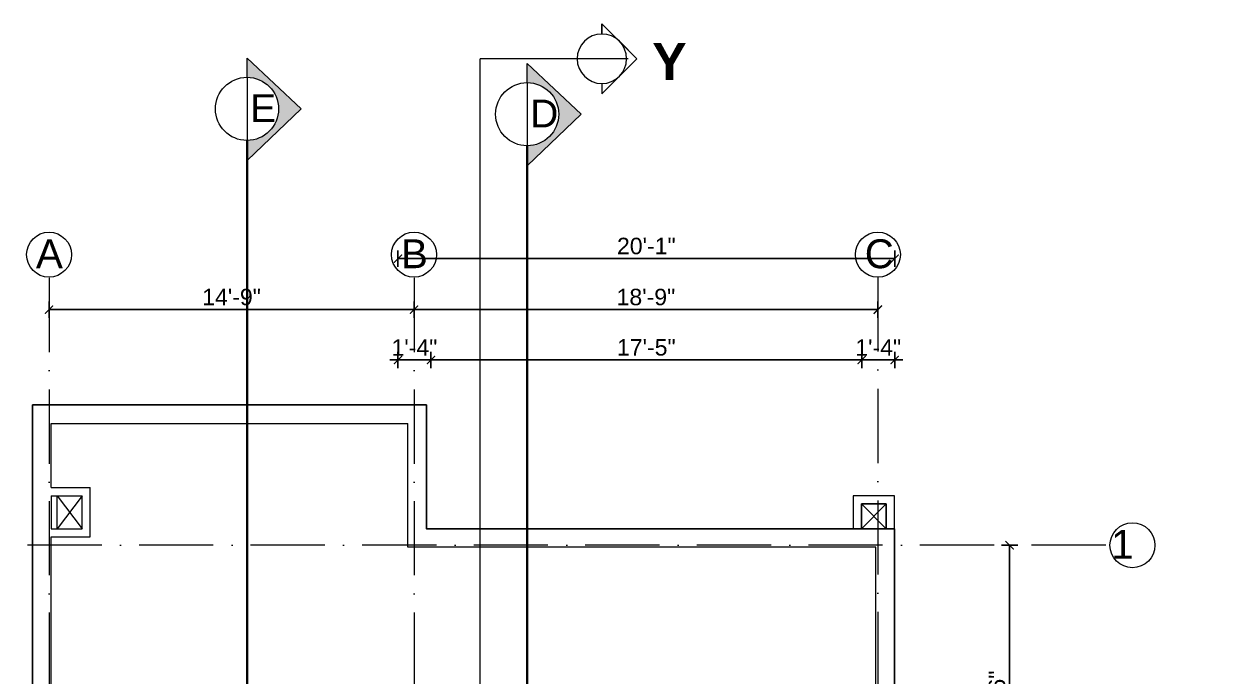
# Model space of a CAD drawing. Header units: inches. Extents: x 10755 to 33653, y -10992 to 10708.
# Drawn here: x 17979 to 18555, y 7154 to 7471 of the extents above; entities that cross this region are included whole.
import ezdxf

# ---------------------------------------------------------------- set-up
doc = ezdxf.new("R2010")
doc.units = ezdxf.units.IN
doc.header["$MEASUREMENT"] = 0
doc.linetypes.add('ACAD_ISO10W100', pattern=[18, 12, -3, 0, -3])
doc.linetypes.add('HIDDEN', pattern=[0.375, 0.25, -0.125])
for name, color, linetype, lineweight in [('A-ANNO-SYMB', 6, 'Continuous', 9), ('beam in plan', 241, 'HIDDEN', 20), ('centerline', 9, 'ACAD_ISO10W100', 5), ('dim', 6, 'Continuous', 13), ('dimension center - 8', 134, 'Continuous', 13), ('dimension element- 8', 5, 'Continuous', 13), ('elevation1', 230, 'Continuous', 13), ('hatch 2', 8, 'Continuous', 13), ('railing', 33, 'Continuous', 15), ('Section line-1-8', 172, 'Continuous', 35), ('SECTION LINE1', 6, 'Continuous', 18), ('Section text-1-8', 6, 'Continuous', 18), ('title text 1', 113, 'Continuous', 25), ('wall', 1, 'Continuous', 35)]:
    doc.layers.add(name, color=color, linetype=linetype, lineweight=lineweight)
doc.layers.add('T-TEXT', color=230, linetype='Continuous')
doc.styles.add('arial', font='arial.ttf')
doc.styles.add('Prajwal', font='stylu.ttf', dxfattribs={"height": 9})
doc.styles.get("Standard").update_dxf_attribs({"font": 'arial.ttf'})
doc.styles.add('suren', font='times.ttf', dxfattribs={"height": 4})
doc.dimstyles.new('S8', dxfattribs={"dimscale": 8, "dimtxt": 1, "dimasz": 0.5, "dimexe": 0.5, "dimexo": 0.5, "dimgap": 0.25, "dimtad": 1, "dimzin": 3, "dimdsep": 46, "dimlunit": 4, "dimtxsty": 'Standard', "dimblk": 'ARCHTICK', "dimcen": 0, "dimclrd": 256, "dimclre": 256, "dimclrt": 6, "dimadec": 0, "dimazin": 0, "dimtfac": 0.5, "dimtix": 1, "dimtmove": 1, "dimatfit": 3, "dimfxl": 0.5, "dimfxlon": 1, "dimfrac": 1, "dimtolj": 1, "dimtzin": 0, "dimarcsym": 1})

# ---------------------------------------------------------------- blocks, each defined once
blk = doc.blocks.new('Section - Section Head - Filled_1-22785-GROUND FLOOR PLAN')
at = {"layer": 'A-ANNO-SYMB'}
for p, q in [((-0.25, 0.354), (-0.604, 0)), ((-0.25, 0.354), (-0.427, 0.177)), ((-0.25, 0.354), (0.104, 0)), ((-0.604, 0), (-0.5, 0)), ((0, 0), (0.104, 0)), ((-0.5, 0), (-0.604, 0)), ((0, 0), (0.104, 0))]:
    blk.add_line(p, q, dxfattribs=at)
for start, end in [(360, 180), (180, 360)]:
    blk.add_arc((-0.25, 0), 0.25, start, end, dxfattribs=at)
blk = doc.blocks.new('WEQQWQW')
at = {"layer": 'SECTION LINE1', "linetype": 'Continuous', "ltscale": 30}
for p, q in [((177439.74, -3517.55), (177367.99, -3517.55)), ((177367.99, -4560.95), (177367.99, -3517.55)), ((177438.97, -3517.55), (177414.97, -3517.55))]:
    blk.add_line(p, q, dxfattribs=at)
at = {"layer": 'SECTION LINE1', "linetype": 'Continuous', "ltscale": 30, "xscale": 48, "yscale": 48, "zscale": -47.99999999999997, "rotation": 270}
blk.add_blockref('Section - Section Head - Filled_1-22785-GROUND FLOOR PLAN', (177426.97, -3529.55), dxfattribs=at)
at = {"layer": 'title text 1', "insert": (177468.13, -3509.85), "char_height": 18, "width": 3.410605131648481e-13, "attachment_point": 3, "style": 'Prajwal'}
blk.add_mtext('\\pi-24.83;{\\fArial|b1|i0|c0|p34;Y}', dxfattribs=at)
blk = doc.blocks.new('EWEWRTT')
at = {"layer": 'centerline', "ltscale": 3}
for p, q in [((176317.85, -3623.75), (176317.85, -4988.85)), ((176494.85, -3623.75), (176494.85, -4988.85)), ((176719.8, -3623.43), (176719.8, -4988.85)), ((176830.31, -3753.4), (176184.96, -3753.4))]:
    blk.add_line(p, q, dxfattribs=at)
at = {"layer": 'centerline', "linetype": 'Continuous'}
for centre in [(176317.85, -3612.52), (176494.85, -3612.52), (176719.8, -3612.52), (176843.28, -3753.4)]:
    blk.add_circle(centre, 10.91, dxfattribs=at)
at = {"layer": 'T-TEXT', "ltscale": 100, "char_height": 14, "width": 12.944, "style": 'suren'}
for s, insert, attachment_point in [('{\\fArial|b0|i0|c0|p34;A}', (176311.49, -3605.08), 1), ('{\\fArial|b0|i0|c0|p34;B}', (176488.49, -3605.08), 1), ('{\\fArial|b0|i0|c0|p34;C}', (176713.44, -3605.08), 1), ('{\\fArial|b0|i0|c0|p34;1}', (176843.84, -3745.96), 3)]:
    blk.add_mtext(s, dxfattribs=dict(at, insert=insert, attachment_point=attachment_point))
blk = doc.blocks.new('_ArchTick')
at = {"color": 0, "const_width": 0.15}
blk.add_lwpolyline([(-0.5, -0.5), (0.5, 0.5)], dxfattribs=at)
blk = doc.blocks.new('*D1375')
at = {"layer": 'Defpoints', "color": 0, "transparency": 16777216}
for p in [(18401.66, 7307.63), (18385.66, 7075.82), (18401.66, 7075.82)]:
    blk.add_point(p, dxfattribs=at)
at = {"layer": 'dimension element- 8', "lineweight": -2, "transparency": 16777216}
for p, q in [((18385.66, 7303.63), (18385.66, 7311.63)), ((18401.66, 7303.63), (18401.66, 7311.63)), ((18385.66, 7307.63), (18381.66, 7307.63)), ((18385.66, 7307.63), (18401.66, 7307.63)), ((18401.66, 7307.63), (18405.66, 7307.63))]:
    blk.add_line(p, q, dxfattribs=at)
at = {"layer": 'dimension element- 8', "lineweight": -2, "transparency": 16777216, "xscale": 4, "yscale": 4, "zscale": 4}
blk.add_blockref('_ArchTick', (18385.66, 7307.63), dxfattribs=at)
at = {"layer": 'dimension element- 8', "lineweight": -2, "transparency": 16777216, "xscale": 4, "yscale": 4, "zscale": 4, "rotation": 180}
blk.add_blockref('_ArchTick', (18401.66, 7307.63), dxfattribs=at)
at = {"layer": 'dimension element- 8', "color": 6, "transparency": 16777216, "insert": (18393.66, 7313.65), "char_height": 8, "attachment_point": 5}
blk.add_mtext('\\A1;1\'-4"', dxfattribs=at)
blk = doc.blocks.new('*D1416')
at = {"layer": 'Defpoints', "color": 0, "transparency": 16777216}
for p in [(18401.66, 7356.76), (18160.72, 7075.82), (18401.66, 7075.82)]:
    blk.add_point(p, dxfattribs=at)
at = {"layer": 'dimension center - 8', "lineweight": -2, "transparency": 16777216}
for p, q in [((18160.72, 7352.76), (18160.72, 7360.76)), ((18401.66, 7352.76), (18401.66, 7360.76)), ((18160.72, 7356.76), (18401.66, 7356.76))]:
    blk.add_line(p, q, dxfattribs=at)
at = {"layer": 'dimension center - 8', "lineweight": -2, "transparency": 16777216, "xscale": 4, "yscale": 4, "zscale": 4, "rotation": 180}
blk.add_blockref('_ArchTick', (18160.72, 7356.76), dxfattribs=at)
at = {"layer": 'dimension center - 8', "lineweight": -2, "transparency": 16777216, "xscale": 4, "yscale": 4, "zscale": 4}
blk.add_blockref('_ArchTick', (18401.66, 7356.76), dxfattribs=at)
at = {"layer": 'dimension center - 8', "color": 6, "transparency": 16777216, "insert": (18281.19, 7362.85), "char_height": 8, "attachment_point": 5}
blk.add_mtext('\\A1;20\'-1"', dxfattribs=at)
blk = doc.blocks.new('*D1373')
at = {"layer": 'Defpoints', "color": 0, "transparency": 16777216}
for p in [(18176.72, 7307.63), (18160.72, 7075.82), (18176.72, 7075.82)]:
    blk.add_point(p, dxfattribs=at)
at = {"layer": 'dimension element- 8', "lineweight": -2, "transparency": 16777216}
for p, q in [((18160.72, 7303.63), (18160.72, 7311.63)), ((18176.72, 7303.63), (18176.72, 7311.63)), ((18160.72, 7307.63), (18156.72, 7307.63)), ((18160.72, 7307.63), (18176.72, 7307.63)), ((18176.72, 7307.63), (18180.72, 7307.63))]:
    blk.add_line(p, q, dxfattribs=at)
at = {"layer": 'dimension element- 8', "lineweight": -2, "transparency": 16777216, "xscale": 4, "yscale": 4, "zscale": 4}
blk.add_blockref('_ArchTick', (18160.72, 7307.63), dxfattribs=at)
at = {"layer": 'dimension element- 8', "lineweight": -2, "transparency": 16777216, "xscale": 4, "yscale": 4, "zscale": 4, "rotation": 180}
blk.add_blockref('_ArchTick', (18176.72, 7307.63), dxfattribs=at)
at = {"layer": 'dimension element- 8', "color": 6, "transparency": 16777216, "insert": (18168.72, 7313.65), "char_height": 8, "attachment_point": 5}
blk.add_mtext('\\A1;1\'-4"', dxfattribs=at)
blk = doc.blocks.new('*D1374')
at = {"layer": 'Defpoints', "color": 0, "transparency": 16777216}
for p in [(18385.66, 7307.63), (18176.72, 7075.82), (18385.66, 7075.82)]:
    blk.add_point(p, dxfattribs=at)
at = {"layer": 'dimension element- 8', "lineweight": -2, "transparency": 16777216}
for p, q in [((18176.72, 7303.63), (18176.72, 7311.63)), ((18385.66, 7303.63), (18385.66, 7311.63)), ((18176.72, 7307.63), (18385.66, 7307.63))]:
    blk.add_line(p, q, dxfattribs=at)
at = {"layer": 'dimension element- 8', "lineweight": -2, "transparency": 16777216, "xscale": 4, "yscale": 4, "zscale": 4, "rotation": 180}
blk.add_blockref('_ArchTick', (18176.72, 7307.63), dxfattribs=at)
at = {"layer": 'dimension element- 8', "lineweight": -2, "transparency": 16777216, "xscale": 4, "yscale": 4, "zscale": 4}
blk.add_blockref('_ArchTick', (18385.66, 7307.63), dxfattribs=at)
at = {"layer": 'dimension element- 8', "color": 6, "transparency": 16777216, "insert": (18281.19, 7313.72), "char_height": 8, "attachment_point": 5}
blk.add_mtext('\\A1;17\'-5"', dxfattribs=at)
blk = doc.blocks.new('*D1376')
at = {"layer": 'Defpoints', "color": 0, "transparency": 16777216}
for p in [(18168.53, 7332.03), (17991.53, 7293.57), (18168.53, 7293.57)]:
    blk.add_point(p, dxfattribs=at)
at = {"layer": 'dimension center - 8', "lineweight": -2, "transparency": 16777216}
for p, q in [((17991.53, 7328.03), (17991.53, 7336.03)), ((17991.53, 7332.03), (18168.53, 7332.03)), ((18168.53, 7328.03), (18168.53, 7336.03))]:
    blk.add_line(p, q, dxfattribs=at)
at = {"layer": 'dimension center - 8', "lineweight": -2, "transparency": 16777216, "xscale": 4, "yscale": 4, "zscale": 4, "rotation": 180}
blk.add_blockref('_ArchTick', (17991.53, 7332.03), dxfattribs=at)
at = {"layer": 'dimension center - 8', "lineweight": -2, "transparency": 16777216, "xscale": 4, "yscale": 4, "zscale": 4}
blk.add_blockref('_ArchTick', (18168.53, 7332.03), dxfattribs=at)
at = {"layer": 'dimension center - 8', "color": 6, "transparency": 16777216, "insert": (18080.03, 7338.11), "char_height": 8, "attachment_point": 5}
blk.add_mtext('\\A1;14\'-9"', dxfattribs=at)
blk = doc.blocks.new('*D1377')
at = {"layer": 'Defpoints', "color": 0, "transparency": 16777216}
for p in [(18393.48, 7332.03), (18168.53, 7293.57), (18393.48, 7278.3)]:
    blk.add_point(p, dxfattribs=at)
at = {"layer": 'dimension center - 8', "lineweight": -2, "transparency": 16777216}
for p, q in [((18168.53, 7328.03), (18168.53, 7336.03)), ((18168.53, 7332.03), (18393.48, 7332.03)), ((18393.48, 7328.03), (18393.48, 7336.03))]:
    blk.add_line(p, q, dxfattribs=at)
at = {"layer": 'dimension center - 8', "lineweight": -2, "transparency": 16777216, "xscale": 4, "yscale": 4, "zscale": 4, "rotation": 180}
blk.add_blockref('_ArchTick', (18168.53, 7332.03), dxfattribs=at)
at = {"layer": 'dimension center - 8', "lineweight": -2, "transparency": 16777216, "xscale": 4, "yscale": 4, "zscale": 4}
blk.add_blockref('_ArchTick', (18393.48, 7332.03), dxfattribs=at)
at = {"layer": 'dimension center - 8', "color": 6, "transparency": 16777216, "insert": (18281, 7338.11), "char_height": 8, "attachment_point": 5}
blk.add_mtext('\\A1;18\'-9"', dxfattribs=at)
blk = doc.blocks.new('*D1378')
at = {"layer": 'Defpoints', "color": 0, "transparency": 16777216}
for p in [(18418.19, 7217.82), (18418.19, 7067.82), (18457.37, 7067.82)]:
    blk.add_point(p, dxfattribs=at)
at = {"layer": 'dimension center - 8', "lineweight": -2, "transparency": 16777216}
for p, q in [((18453.37, 7217.82), (18461.37, 7217.82)), ((18457.37, 7217.82), (18457.37, 7067.82)), ((18453.37, 7067.82), (18461.37, 7067.82))]:
    blk.add_line(p, q, dxfattribs=at)
at = {"layer": 'dimension center - 8', "lineweight": -2, "transparency": 16777216, "xscale": 4, "yscale": 4, "zscale": 4}
for p, rotation in [((18457.37, 7217.82), 90), ((18457.37, 7067.82), 270)]:
    blk.add_blockref('_ArchTick', p, dxfattribs=dict(at, rotation=rotation))
at = {"layer": 'dimension center - 8', "color": 6, "transparency": 16777216, "insert": (18451.28, 7142.82), "char_height": 8, "attachment_point": 5, "rotation": 90}
blk.add_mtext('\\A1;12\'-6"', dxfattribs=at)
blk = doc.blocks.new('s22')
at = {"layer": 'Section text-1-8'}
for points in [[(13923.33, 7404.41), (13923.33, 7414.05, 0.414214), (13938.64, 7429.36, 0.414214), (13923.33, 7444.67), (13923.33, 7453.97), (13949.54, 7429.45)], [(14059.21, 7401.83), (14059.21, 7411.47, 0.414214), (14074.52, 7426.78, 0.414214), (14059.21, 7442.1), (14059.21, 7451.39), (14085.42, 7426.87)]]:
    blk.add_hatch(color=256, dxfattribs=at).paths.add_polyline_path(points)
at = {"layer": 'Section line-1-8', "linetype": 'Continuous'}
for p, q in [((13923.33, 7414.05), (13923.33, 7094.26)), ((14059.21, 7411.47), (14059.21, 7094.95))]:
    blk.add_line(p, q, dxfattribs=at)
at = {"layer": 'Section text-1-8'}
for p, q in [((13923.33, 7444.33), (13923.33, 7413.71)), ((14059.21, 7441.75), (14059.21, 7411.13))]:
    blk.add_line(p, q, dxfattribs=at)
for points in [[(13923.33, 7444.67), (13923.33, 7453.97), (13949.54, 7429.45), (13923.33, 7404.41), (13923.33, 7414.05)], [(14059.21, 7442.1), (14059.21, 7451.39), (14085.42, 7426.87), (14059.21, 7401.83), (14059.21, 7411.47)]]:
    blk.add_lwpolyline(points, dxfattribs=at)
for centre in [(13923.33, 7429.36), (14059.21, 7426.78)]:
    blk.add_circle(centre, 15.31, dxfattribs=at)
at = {"layer": 'Section text-1-8', "char_height": 13.5, "attachment_point": 1, "style": 'arial'}
for s, insert in [('E', (13924.82, 7436.45)), ('D', (14060.7, 7433.87))]:
    blk.add_mtext(s, dxfattribs=dict(at, insert=insert))
blk = doc.blocks.new('*D3627')
at = {"layer": 'Defpoints', "color": 0, "transparency": 16777216}
for p in [(31969.25, 7241.82), (11281.95, 6632.82), (31991.14, 6632.82)]:
    blk.add_point(p, dxfattribs=at)
at = {"layer": 'dim', "lineweight": -2, "transparency": 16777216}
for p, q in [((31987.14, 7241.82), (31995.14, 7241.82)), ((31991.14, 7241.82), (31991.14, 6632.82)), ((31987.14, 6632.82), (31995.14, 6632.82))]:
    blk.add_line(p, q, dxfattribs=at)
at = {"layer": 'dim', "lineweight": -2, "transparency": 16777216, "xscale": 4, "yscale": 4, "zscale": 4}
for p, rotation in [((31991.14, 7241.82), 90), ((31991.14, 6632.82), 270)]:
    blk.add_blockref('_ArchTick', p, dxfattribs=dict(at, rotation=rotation))
at = {"layer": 'dim', "color": 6, "transparency": 16777216, "insert": (31985.05, 6937.32), "char_height": 8, "attachment_point": 5, "rotation": 90}
blk.add_mtext('\\A1;50\'-9"', dxfattribs=at)

msp = doc.modelspace()

# ---------------------------------------------------------------- linework, layer by layer
at = {"layer": 'beam in plan', "linetype": 'Continuous', "ltscale": 30}
msp.add_line((17995.529, 7225.819), (17995.529, 7241.819), dxfattribs=at)
at = {"layer": 'Defpoints'}
msp.add_lwpolyline([(17983.529, 7285.819), (18174.529, 7285.819), (18174.529, 7225.819), (18401.106, 7225.819), (18401.478, 7225.819), (18401.477, 6152.319), (17983.529, 6152.319), (17983.529, 7285.819)], dxfattribs=at)
at = {"layer": 'hatch 2', "linetype": 'Continuous', "ltscale": 30}
for p, q in [((17995.529, 7241.819), (18007.529, 7225.819)), ((18007.529, 7241.819), (17995.529, 7225.819))]:
    msp.add_line(p, q, dxfattribs=at)
at = {"layer": 'railing', "linetype": 'Continuous', "ltscale": 30}
for p, q in [((17983.529, 7285.819), (18174.528, 7285.819)), ((17983.529, 7245.819), (17983.529, 7285.819)), ((18174.528, 7225.819), (18174.528, 7285.819)), ((17992.529, 7245.819), (17992.529, 7276.819)), ((17992.529, 7276.819), (18165.528, 7276.819)), ((18165.528, 7216.819), (18165.528, 7276.819)), ((17983.529, 7225.819), (17983.529, 7245.819)), ((17992.529, 7245.819), (18011.529, 7245.819)), ((18011.529, 7221.819), (18011.529, 7245.819)), ((17992.529, 7241.819), (18007.529, 7241.819)), ((17992.529, 7241.819), (17992.529, 7225.819)), ((18007.529, 7225.819), (18007.529, 7241.819)), ((18401.574, 7241.819), (18381.574, 7241.819)), ((18381.574, 7241.819), (18381.574, 7225.819)), ((18401.574, 7225.819), (18401.574, 7241.819)), ((18397.574, 7237.819), (18385.574, 7237.819)), ((18385.574, 7237.819), (18385.574, 7225.819)), ((18385.574, 7237.819), (18397.574, 7225.819)), ((18385.574, 7225.819), (18397.574, 7237.819)), ((18397.574, 7225.819), (18397.574, 7237.819)), ((17983.716, 6240.848), (17983.529, 7225.819)), ((17992.529, 7225.819), (18007.529, 7225.819)), ((18381.574, 7225.819), (18174.528, 7225.819)), ((18397.574, 7225.819), (18385.574, 7225.819)), ((18401.576, 7075.819), (18401.576, 7225.819)), ((17992.68, 6434.819), (17992.53, 7221.819)), ((17992.53, 7221.819), (18011.529, 7221.819)), ((18392.576, 7216.819), (18165.528, 7216.819)), ((18392.576, 7075.819), (18392.576, 7216.819))]:
    msp.add_line(p, q, dxfattribs=at)
msp.add_lwpolyline([(18385.574, 7237.819), (18397.574, 7237.819), (18397.574, 7225.819), (18385.574, 7225.819)], close=True, dxfattribs=at)
at = {"layer": 'wall', "linetype": 'Continuous', "ltscale": 30}
msp.add_line((18011.529, 7225.819), (18011.529, 7225.819), dxfattribs=at)

# ---------------------------------------------------------------- block references
at = {"layer": 'dimension center - 8'}
msp.add_blockref('s22', (4164.195, 0), dxfattribs=at)
at = {"layer": 'elevation1'}
msp.add_blockref('WEQQWQW', (-159167.344, 10971.215), dxfattribs=at)
at = {"layer": 'wall', "linetype": 'Continuous', "ltscale": 30}
msp.add_blockref('EWEWRTT', (-158326.318, 10971.214), dxfattribs=at)

# ---------------------------------------------------------------- dimensions: what is measured, and where the dimension line sits
at = {"layer": 'dim'}
dim = msp.add_linear_dim(base=(31991.136, 6632.82), p1=(31969.254, 7241.819), p2=(11281.953, 6632.82), angle=90, dimstyle='S8', dxfattribs=at)
dim.commit()
dim.dimension.update_dxf_attribs({"geometry": '*D3627', "text_midpoint": (31985.051, 6937.319)})
at = {"layer": 'dimension center - 8'}
for base, p1, p2, picture, middle in [((18401.663, 7356.764), (18160.716, 7075.819), (18401.663, 7075.819), '*D1416', (18281.189, 7362.848)), ((18168.531, 7332.025), (17991.531, 7293.573), (18168.531, 7293.573), '*D1376', (18080.031, 7338.11)), ((18393.478, 7332.025), (18168.531, 7293.573), (18393.478, 7278.297), '*D1377', (18281.004, 7338.11))]:
    dim = msp.add_linear_dim(base=base, p1=p1, p2=p2, dimstyle='S8', dxfattribs=at)
    dim.commit()
    dim.dimension.update_dxf_attribs({"geometry": picture, "text_midpoint": middle})
dim = msp.add_linear_dim(base=(18457.368, 7067.817), p1=(18418.187, 7217.817), p2=(18418.187, 7067.817), angle=90, dimstyle='S8', dxfattribs=at)
dim.commit()
dim.dimension.update_dxf_attribs({"geometry": '*D1378', "text_midpoint": (18451.284, 7142.817)})
at = {"layer": 'dimension element- 8'}
for base, p1, p2, picture, middle in [((18176.716, 7307.631), (18160.716, 7075.819), (18176.716, 7075.819), '*D1373', (18168.716, 7313.647)), ((18385.663, 7307.631), (18176.716, 7075.819), (18385.663, 7075.819), '*D1374', (18281.189, 7313.715)), ((18401.663, 7307.631), (18385.663, 7075.819), (18401.663, 7075.819), '*D1375', (18393.663, 7313.647))]:
    dim = msp.add_linear_dim(base=base, p1=p1, p2=p2, dimstyle='S8', dxfattribs=at)
    dim.commit()
    dim.dimension.update_dxf_attribs({"geometry": picture, "text_midpoint": middle})

doc.saveas('drawing.dxf')
